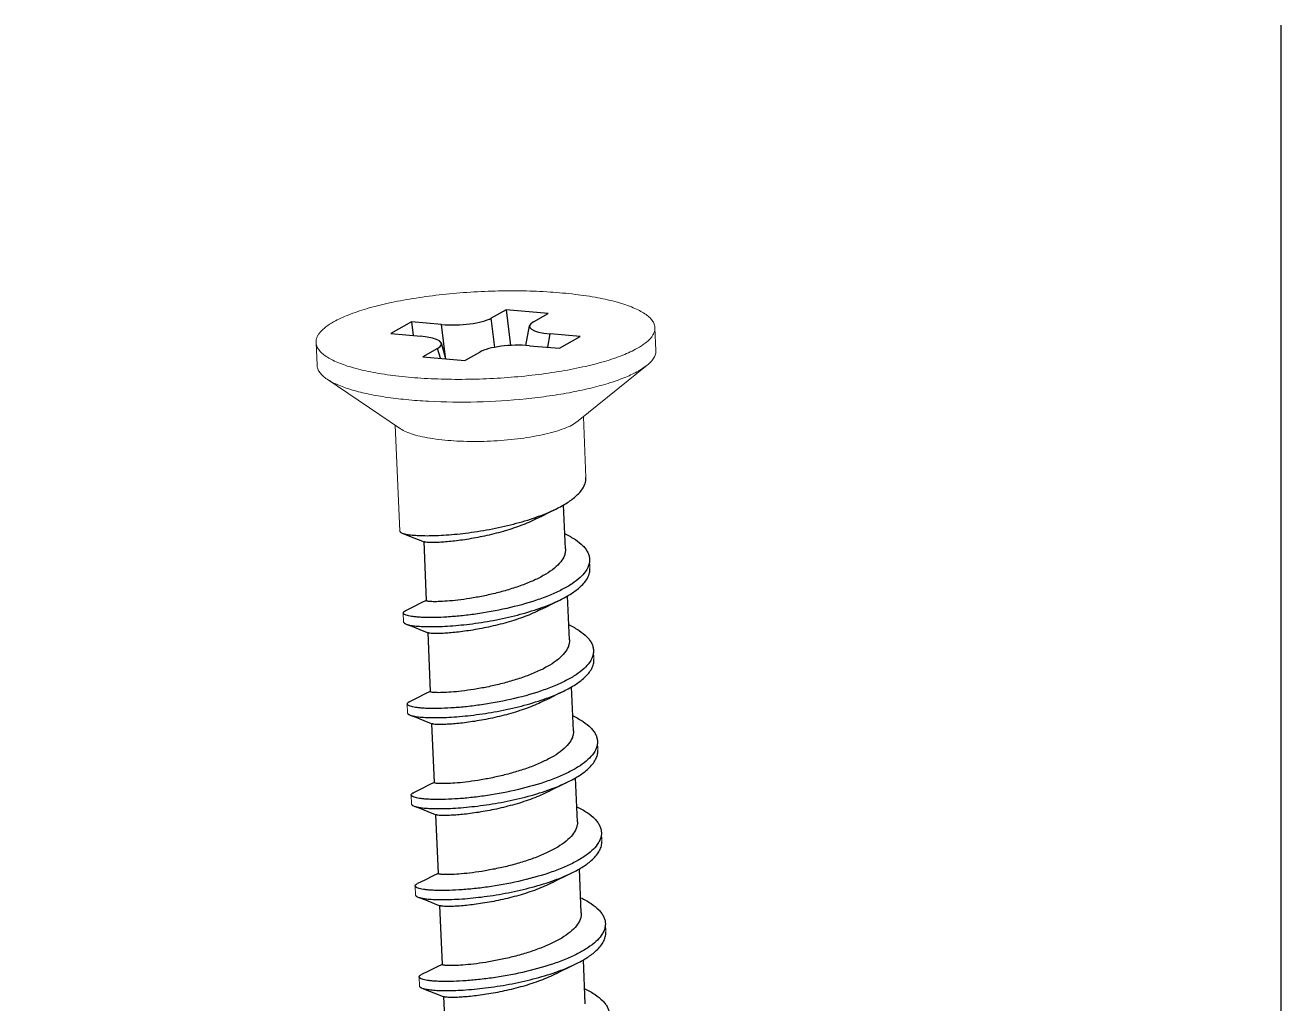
# Model space of a CAD drawing. Extents: x 0 to 1354, y 0 to 992.
# Drawn here: x 1041.9 to 1095.3, y 576.7 to 618.3 of the extents above; entities that cross this region are included whole.
import ezdxf

# ---------------------------------------------------------------- set-up
doc = ezdxf.new("R2010")
doc.units = 0
doc.header["$LTSCALE"] = 10
doc.header["$MEASUREMENT"] = 0
doc.linetypes.add('ACAD_ISO02W100', pattern=[15, 12, -3])
doc.layers.get('0').update_dxf_attribs({"linetype": 'CONTINUOUS'})
doc.layers.add('虚线', color=8, linetype='ACAD_ISO02W100', lineweight=20)

msp = doc.modelspace()

# ---------------------------------------------------------------- linework, layer by layer
at = {"color": 7, "linetype": 'Continuous'}
for p, q in [((1062.358, 606.184), (1061.727, 605.829)), ((1061.875, 604.588), (1061.727, 605.829)), ((1064.149, 606.028), (1062.358, 606.184)), ((1062.358, 606.184), (1062.538, 604.669)), ((1063.519, 605.673), (1064.149, 606.028)), ((1058.343, 605.67), (1057.457, 605.172)), ((1057.457, 605.172), (1058.733, 605.061)), ((1059.619, 605.559), (1058.343, 605.67)), ((1058.343, 605.67), (1058.412, 605.089)), ((1059.783, 604.177), (1059.619, 605.559)), ((1063.192, 604.668), (1063.356, 605.508)), ((1064.123, 604.593), (1064.233, 605.158)), ((1065.509, 605.047), (1064.233, 605.158)), ((1059.804, 604.106), (1059.608, 604.765)), ((1063.348, 604.66), (1064.623, 604.549)), ((1064.623, 604.549), (1065.509, 605.047)), ((1059.447, 604.546), (1058.817, 604.191)), ((1058.817, 604.191), (1060.608, 604.036)), ((1059.572, 604.126), (1059.447, 604.546)), ((1060.608, 604.036), (1061.239, 604.39)), ((1064.88, 596.033), (1064.799, 597.906)), ((1058.629, 596.436), (1058.88, 596.335)), ((1058.861, 596.343), (1058.97, 593.842)), ((1065.048, 592.172), (1064.967, 594.045)), ((1058.797, 592.575), (1059.048, 592.474)), ((1059.029, 592.482), (1059.138, 589.981)), ((1065.216, 588.311), (1065.134, 590.184)), ((1058.965, 588.714), (1059.216, 588.613)), ((1059.197, 588.62), (1059.305, 586.119)), ((1065.384, 584.449), (1065.302, 586.322)), ((1059.132, 584.852), (1059.383, 584.751)), ((1059.364, 584.759), (1059.473, 582.258)), ((1065.551, 580.588), (1065.47, 582.461)), ((1059.3, 580.991), (1059.551, 580.89)), ((1059.532, 580.898), (1059.641, 578.397)), ((1065.719, 576.726), (1065.638, 578.599)), ((1059.475, 577.127), (1059.719, 577.029)), ((1059.7, 577.036), (1059.809, 574.535))]:
    msp.add_line(p, q, dxfattribs=at)
msp.add_lwpolyline([(1095.253, 618.265), (1095.253, 618.265), (1095.253, 453.585), (988.62, 453.585), (988.62, 618.265)])
for points in [[(1063.654, 597.319), (1063.873, 597.43), (1064.196, 597.591), (1064.473, 597.727)], [(1057.945, 596.704), (1058.26, 596.582), (1058.629, 596.436)], [(1058.966, 593.849), (1058.754, 593.742), (1058.399, 593.564), (1058.088, 593.412)], [(1063.822, 593.458), (1064.041, 593.568), (1064.364, 593.73), (1064.641, 593.866)], [(1058.113, 592.843), (1058.428, 592.721), (1058.797, 592.575)], [(1059.134, 589.988), (1058.921, 589.88), (1058.566, 589.703), (1058.256, 589.55)], [(1063.99, 589.596), (1064.208, 589.707), (1064.531, 589.868), (1064.808, 590.004)], [(1058.281, 588.982), (1058.596, 588.859), (1058.965, 588.714)], [(1059.302, 586.127), (1059.089, 586.019), (1058.734, 585.842), (1058.424, 585.689)], [(1064.158, 585.735), (1064.376, 585.846), (1064.699, 586.007), (1064.976, 586.143)], [(1058.448, 585.12), (1058.763, 584.998), (1059.132, 584.852)], [(1059.469, 582.265), (1059.257, 582.157), (1058.902, 581.98), (1058.591, 581.828)], [(1064.325, 581.873), (1064.544, 581.984), (1064.867, 582.145), (1065.144, 582.282)], [(1058.616, 581.259), (1058.931, 581.136), (1059.3, 580.991)], [(1059.637, 578.404), (1059.425, 578.296), (1059.07, 578.119), (1058.759, 577.966)], [(1064.493, 578.012), (1064.712, 578.123), (1065.035, 578.284), (1065.312, 578.42)], [(1058.784, 577.397), (1059.111, 577.271), (1059.475, 577.127)]]:
    msp.add_lwpolyline(points, dxfattribs=at)
for centre, major_axis, ratio, start_param, end_param in [((1060.294, 605.968), (-1.604, -0.062), 0.263882, 1.126066, 2.666704), ((1064.996, 605.559), (-1.642, -0.079), 0.251334, 5.818141, 7.358779), ((1057.97, 604.66), (-1.642, -0.079), 0.251334, -3.606637, -2.065999), ((1062.672, 604.252), (-1.604, -0.062), 0.263882, -2.015527, -0.474888)]:
    msp.add_ellipse(centre, major_axis=major_axis, ratio=ratio, start_param=start_param, end_param=end_param, dxfattribs=at)
for points, knots in [([(1065.348, 598.295), (1065.413, 598.355), (1065.527, 598.474), (1065.659, 598.669), (1065.738, 598.868), (1065.752, 599.004), (1065.749, 599.069)], [0, 0, 0, 0, 0.292046, 0.550742, 0.782817, 1, 1, 1, 1]), ([(1064.473, 597.727), (1064.642, 597.81), (1064.948, 597.978), (1065.231, 598.186), (1065.348, 598.295)], [0, 0, 0, 0, 0.539523, 1, 1, 1, 1]), ([(1057.945, 596.704), (1057.994, 596.686), (1058.114, 596.656), (1058.327, 596.625), (1058.598, 596.604), (1058.922, 596.595), (1059.296, 596.599), (1059.873, 596.626), (1060.663, 596.701), (1061.656, 596.855), (1062.659, 597.074), (1063.607, 597.355), (1064.201, 597.594), (1064.473, 597.727)], [0, 0, 0, 0, 0.023277, 0.055463, 0.096237, 0.145041, 0.201137, 0.263651, 0.403928, 0.557108, 0.713673, 0.864155, 1, 1, 1, 1]), ([(1063.654, 597.319), (1063.436, 597.208), (1062.967, 597.007), (1062.225, 596.767), (1061.458, 596.576), (1060.824, 596.458), (1060.344, 596.388), (1060.02, 596.351), (1059.727, 596.325), (1059.472, 596.309), (1059.258, 596.304), (1059.088, 596.307), (1058.977, 596.315), (1058.913, 596.325), (1058.889, 596.332), (1058.88, 596.335)], [0, 0, 0, 0, 0.14915, 0.310486, 0.474512, 0.630991, 0.703238, 0.769887, 0.829853, 0.882142, 0.925907, 0.96044, 0.985213, 0.993852, 1, 1, 1, 1]), ([(1057.841, 596.791), (1057.841, 596.783), (1057.847, 596.765), (1057.869, 596.743), (1057.903, 596.722), (1057.93, 596.71), (1057.945, 596.704)], [0, 0, 0, 0, 0.169964, 0.380193, 0.653495, 1, 1, 1, 1]), ([(1064.866, 596.669), (1065.015, 596.598), (1065.283, 596.453), (1065.572, 596.227), (1065.738, 596.034), (1065.826, 595.891), (1065.882, 595.744), (1065.898, 595.643), (1065.9, 595.594)], [0, 0, 0, 0, 0.317058, 0.583748, 0.699705, 0.805925, 0.904905, 1, 1, 1, 1]), ([(1064.88, 596.033), (1064.882, 595.988), (1064.876, 595.894), (1064.823, 595.702), (1064.674, 595.461), (1064.399, 595.198), (1064.034, 594.948), (1063.591, 594.716), (1063.084, 594.506), (1062.534, 594.32), (1061.962, 594.162), (1061.388, 594.032), (1060.836, 593.932), (1060.326, 593.861), (1059.878, 593.816), (1059.552, 593.798), (1059.335, 593.794), (1059.209, 593.797), (1059.109, 593.803), (1059.044, 593.811), (1059.005, 593.82), (1058.985, 593.827), (1058.97, 593.835), (1058.97, 593.842)], [0, 0, 0, 0, 0.020473, 0.041729, 0.088966, 0.145234, 0.211407, 0.286735, 0.369457, 0.457155, 0.547003, 0.635954, 0.720899, 0.798817, 0.866906, 0.922705, 0.94535, 0.964215, 0.979139, 0.990016, 0.993932, 0.99685, 1, 1, 1, 1]), ([(1065.9, 595.594), (1065.903, 595.536), (1065.892, 595.414), (1065.852, 595.3), (1065.826, 595.244)], [0, 0, 0, 0, 0.486341, 1, 1, 1, 1]), ([(1065.782, 595.159), (1065.764, 595.13), (1065.684, 595.006), (1065.583, 594.897), (1065.499, 594.82)], [0, 0, 0, 0, 0.230662, 1, 1, 1, 1]), ([(1065.516, 594.434), (1065.58, 594.493), (1065.695, 594.613), (1065.827, 594.808), (1065.906, 595.007), (1065.92, 595.143), (1065.917, 595.208)], [0, 0, 0, 0, 0.292059, 0.550756, 0.782823, 1, 1, 1, 1]), ([(1065.826, 595.244), (1065.823, 595.237), (1065.809, 595.208), (1065.794, 595.18), (1065.782, 595.159)], [0, 0, 0, 0, 0.245568, 1, 1, 1, 1]), ([(1065.499, 594.82), (1065.394, 594.723), (1065.146, 594.535), (1064.716, 594.289), (1064.209, 594.059), (1063.432, 593.772), (1062.379, 593.489), (1061.298, 593.293), (1060.449, 593.19), (1059.866, 593.142), (1059.341, 593.12), (1058.946, 593.121), (1058.671, 593.135), (1058.498, 593.149), (1058.349, 593.168), (1058.226, 593.19), (1058.127, 593.217), (1058.048, 593.247), (1057.993, 593.287), (1057.992, 593.316)], [0, 0, 0, 0, 0.054603, 0.117789, 0.188745, 0.266169, 0.433326, 0.603347, 0.684033, 0.759, 0.8263, 0.884192, 0.909143, 0.931212, 0.95028, 0.966252, 0.979077, 0.988796, 1, 1, 1, 1]), ([(1064.641, 593.866), (1064.81, 593.949), (1065.116, 594.116), (1065.398, 594.325), (1065.516, 594.434)], [0, 0, 0, 0, 0.539506, 1, 1, 1, 1]), ([(1057.992, 593.316), (1057.991, 593.324), (1057.996, 593.342), (1058.016, 593.367), (1058.048, 593.39), (1058.073, 593.404), (1058.088, 593.412)], [0, 0, 0, 0, 0.169924, 0.38022, 0.653573, 1, 1, 1, 1]), ([(1058.113, 592.843), (1058.161, 592.824), (1058.282, 592.794), (1058.494, 592.763), (1058.765, 592.743), (1059.09, 592.733), (1059.464, 592.738), (1060.04, 592.765), (1060.831, 592.84), (1061.824, 592.993), (1062.827, 593.213), (1063.775, 593.494), (1064.369, 593.733), (1064.641, 593.866)], [0, 0, 0, 0, 0.023277, 0.055465, 0.096241, 0.145049, 0.201152, 0.263673, 0.403951, 0.557126, 0.713689, 0.864169, 1, 1, 1, 1]), ([(1063.822, 593.458), (1063.604, 593.346), (1063.134, 593.146), (1062.393, 592.905), (1061.625, 592.715), (1060.991, 592.596), (1060.512, 592.527), (1060.188, 592.489), (1059.895, 592.463), (1059.64, 592.448), (1059.425, 592.442), (1059.256, 592.445), (1059.145, 592.453), (1059.081, 592.464), (1059.057, 592.47), (1059.048, 592.474)], [0, 0, 0, 0, 0.149151, 0.310489, 0.474515, 0.630995, 0.703239, 0.769892, 0.829854, 0.882146, 0.925911, 0.960441, 0.98522, 0.993856, 1, 1, 1, 1]), ([(1058.008, 592.93), (1058.009, 592.922), (1058.015, 592.904), (1058.037, 592.882), (1058.071, 592.861), (1058.098, 592.849), (1058.113, 592.843)], [0, 0, 0, 0, 0.17, 0.380314, 0.6536, 1, 1, 1, 1]), ([(1065.035, 592.807), (1065.184, 592.736), (1065.451, 592.591), (1065.74, 592.366), (1065.906, 592.172), (1065.994, 592.029), (1066.05, 591.883), (1066.066, 591.782), (1066.068, 591.733)], [0, 0, 0, 0, 0.317038, 0.583721, 0.699682, 0.80591, 0.9049, 1, 1, 1, 1]), ([(1065.048, 592.172), (1065.05, 592.126), (1065.044, 592.033), (1064.99, 591.84), (1064.841, 591.6), (1064.567, 591.336), (1064.202, 591.087), (1063.758, 590.855), (1063.252, 590.644), (1062.702, 590.459), (1062.129, 590.3), (1061.556, 590.171), (1061.003, 590.071), (1060.493, 589.999), (1060.046, 589.955), (1059.719, 589.936), (1059.503, 589.933), (1059.377, 589.935), (1059.277, 589.942), (1059.212, 589.95), (1059.173, 589.959), (1059.153, 589.965), (1059.138, 589.974), (1059.138, 589.981)], [0, 0, 0, 0, 0.020473, 0.041728, 0.088965, 0.145235, 0.211408, 0.286737, 0.369458, 0.457154, 0.547003, 0.635954, 0.720899, 0.798816, 0.866903, 0.922702, 0.94535, 0.964213, 0.979137, 0.990016, 0.993929, 0.996846, 1, 1, 1, 1]), ([(1065.95, 591.299), (1065.933, 591.27), (1065.852, 591.145), (1065.751, 591.036), (1065.667, 590.959)], [0, 0, 0, 0, 0.230586, 1, 1, 1, 1]), ([(1065.684, 590.572), (1065.748, 590.632), (1065.863, 590.751), (1065.995, 590.947), (1066.074, 591.146), (1066.088, 591.282), (1066.085, 591.347)], [0, 0, 0, 0, 0.292042, 0.550742, 0.782816, 1, 1, 1, 1]), ([(1065.994, 591.382), (1065.991, 591.375), (1065.977, 591.347), (1065.962, 591.319), (1065.95, 591.299)], [0, 0, 0, 0, 0.245662, 1, 1, 1, 1]), ([(1066.068, 591.733), (1066.071, 591.674), (1066.06, 591.553), (1066.02, 591.438), (1065.994, 591.382)], [0, 0, 0, 0, 0.486306, 1, 1, 1, 1]), ([(1065.667, 590.959), (1065.562, 590.861), (1065.314, 590.674), (1064.884, 590.427), (1064.377, 590.198), (1063.6, 589.911), (1062.547, 589.627), (1061.467, 589.432), (1060.618, 589.329), (1060.034, 589.281), (1059.509, 589.259), (1059.115, 589.26), (1058.839, 589.273), (1058.667, 589.288), (1058.518, 589.306), (1058.394, 589.329), (1058.295, 589.355), (1058.216, 589.385), (1058.161, 589.425), (1058.159, 589.455)], [0, 0, 0, 0, 0.054597, 0.117772, 0.188714, 0.266123, 0.433263, 0.60327, 0.683951, 0.758921, 0.826234, 0.884139, 0.909096, 0.931172, 0.950247, 0.966225, 0.979058, 0.988785, 1, 1, 1, 1]), ([(1064.808, 590.004), (1064.977, 590.087), (1065.284, 590.255), (1065.566, 590.463), (1065.684, 590.572)], [0, 0, 0, 0, 0.539515, 1, 1, 1, 1]), ([(1058.281, 588.982), (1058.329, 588.963), (1058.45, 588.933), (1058.662, 588.902), (1058.933, 588.881), (1059.258, 588.872), (1059.631, 588.877), (1060.208, 588.903), (1060.999, 588.979), (1061.991, 589.132), (1062.995, 589.351), (1063.942, 589.633), (1064.536, 589.871), (1064.808, 590.004)], [0, 0, 0, 0, 0.023278, 0.055464, 0.096237, 0.145042, 0.201141, 0.263661, 0.403941, 0.557114, 0.713671, 0.864156, 1, 1, 1, 1]), ([(1058.159, 589.455), (1058.159, 589.463), (1058.164, 589.481), (1058.184, 589.505), (1058.215, 589.529), (1058.241, 589.543), (1058.256, 589.55)], [0, 0, 0, 0, 0.1699, 0.380141, 0.653487, 1, 1, 1, 1]), ([(1063.99, 589.596), (1063.772, 589.485), (1063.302, 589.284), (1062.561, 589.044), (1061.793, 588.853), (1061.159, 588.735), (1060.679, 588.666), (1060.355, 588.628), (1060.063, 588.602), (1059.807, 588.587), (1059.593, 588.581), (1059.424, 588.584), (1059.313, 588.592), (1059.249, 588.603), (1059.225, 588.609), (1059.216, 588.613)], [0, 0, 0, 0, 0.14915, 0.310487, 0.474513, 0.630991, 0.703239, 0.769888, 0.829852, 0.882144, 0.925906, 0.960441, 0.985213, 0.993853, 1, 1, 1, 1]), ([(1058.176, 589.068), (1058.177, 589.06), (1058.183, 589.043), (1058.205, 589.02), (1058.238, 588.999), (1058.265, 588.988), (1058.281, 588.982)], [0, 0, 0, 0, 0.169993, 0.380284, 0.653562, 1, 1, 1, 1]), ([(1065.204, 588.945), (1065.353, 588.874), (1065.62, 588.729), (1065.908, 588.504), (1066.074, 588.31), (1066.162, 588.168), (1066.218, 588.021), (1066.234, 587.921), (1066.236, 587.872)], [0, 0, 0, 0, 0.316985, 0.583639, 0.699604, 0.805849, 0.904866, 1, 1, 1, 1]), ([(1065.216, 588.311), (1065.218, 588.265), (1065.212, 588.171), (1065.158, 587.979), (1065.009, 587.738), (1064.735, 587.475), (1064.37, 587.225), (1063.926, 586.993), (1063.42, 586.783), (1062.87, 586.597), (1062.297, 586.439), (1061.724, 586.309), (1061.171, 586.209), (1060.661, 586.138), (1060.213, 586.094), (1059.887, 586.075), (1059.67, 586.072), (1059.545, 586.074), (1059.445, 586.08), (1059.38, 586.088), (1059.34, 586.097), (1059.321, 586.104), (1059.306, 586.112), (1059.305, 586.119)], [0, 0, 0, 0, 0.020473, 0.041729, 0.088966, 0.145235, 0.211407, 0.286735, 0.369456, 0.457155, 0.547003, 0.635954, 0.720899, 0.798817, 0.866906, 0.922706, 0.945349, 0.964216, 0.979139, 0.990017, 0.993933, 0.996849, 1, 1, 1, 1]), ([(1066.236, 587.872), (1066.238, 587.813), (1066.227, 587.691), (1066.187, 587.576), (1066.161, 587.519)], [0, 0, 0, 0, 0.4862, 1, 1, 1, 1]), ([(1065.835, 587.097), (1065.73, 587), (1065.482, 586.813), (1065.051, 586.566), (1064.545, 586.336), (1063.767, 586.05), (1062.715, 585.766), (1061.634, 585.571), (1060.785, 585.468), (1060.202, 585.419), (1059.677, 585.397), (1059.282, 585.398), (1059.007, 585.412), (1058.834, 585.426), (1058.685, 585.445), (1058.562, 585.467), (1058.463, 585.494), (1058.384, 585.524), (1058.329, 585.564), (1058.327, 585.593)], [0, 0, 0, 0, 0.054599, 0.117778, 0.188727, 0.266146, 0.433293, 0.603296, 0.683979, 0.758951, 0.826259, 0.884158, 0.909111, 0.931184, 0.950256, 0.966232, 0.979063, 0.988788, 1, 1, 1, 1]), ([(1066.12, 587.441), (1066.103, 587.412), (1066.022, 587.286), (1065.919, 587.175), (1065.835, 587.097)], [0, 0, 0, 0, 0.230395, 1, 1, 1, 1]), ([(1065.852, 586.711), (1065.916, 586.77), (1066.031, 586.89), (1066.163, 587.085), (1066.241, 587.284), (1066.255, 587.42), (1066.253, 587.485)], [0, 0, 0, 0, 0.292056, 0.550748, 0.782819, 1, 1, 1, 1]), ([(1066.161, 587.519), (1066.158, 587.513), (1066.145, 587.486), (1066.131, 587.461), (1066.12, 587.441)], [0, 0, 0, 0, 0.24594, 1, 1, 1, 1]), ([(1064.976, 586.143), (1065.145, 586.226), (1065.452, 586.394), (1065.734, 586.602), (1065.852, 586.711)], [0, 0, 0, 0, 0.53952, 1, 1, 1, 1]), ([(1058.448, 585.12), (1058.497, 585.102), (1058.618, 585.072), (1058.83, 585.041), (1059.101, 585.02), (1059.426, 585.011), (1059.799, 585.015), (1060.376, 585.042), (1061.167, 585.117), (1062.159, 585.27), (1063.162, 585.49), (1064.11, 585.771), (1064.704, 586.01), (1064.976, 586.143)], [0, 0, 0, 0, 0.023276, 0.055463, 0.096238, 0.145042, 0.20114, 0.263655, 0.403932, 0.557113, 0.713679, 0.864159, 1, 1, 1, 1]), ([(1058.327, 585.593), (1058.327, 585.601), (1058.332, 585.62), (1058.352, 585.644), (1058.383, 585.668), (1058.409, 585.682), (1058.424, 585.689)], [0, 0, 0, 0, 0.169908, 0.380176, 0.653526, 1, 1, 1, 1]), ([(1064.157, 585.735), (1063.94, 585.623), (1063.47, 585.423), (1062.729, 585.182), (1061.961, 584.992), (1061.327, 584.873), (1060.847, 584.804), (1060.523, 584.766), (1060.231, 584.74), (1059.975, 584.725), (1059.761, 584.72), (1059.592, 584.722), (1059.48, 584.73), (1059.416, 584.741), (1059.393, 584.748), (1059.383, 584.751)], [0, 0, 0, 0, 0.149151, 0.310488, 0.474514, 0.630995, 0.703239, 0.769891, 0.829854, 0.882145, 0.925912, 0.96044, 0.98522, 0.993855, 1, 1, 1, 1]), ([(1058.344, 585.207), (1058.344, 585.199), (1058.351, 585.181), (1058.373, 585.159), (1058.406, 585.138), (1058.433, 585.126), (1058.448, 585.12)], [0, 0, 0, 0, 0.169972, 0.380233, 0.653539, 1, 1, 1, 1]), ([(1065.367, 585.086), (1065.516, 585.015), (1065.784, 584.87), (1066.074, 584.644), (1066.241, 584.45), (1066.329, 584.307), (1066.386, 584.16), (1066.401, 584.059), (1066.404, 584.01)], [0, 0, 0, 0, 0.317235, 0.583924, 0.699852, 0.806036, 0.904967, 1, 1, 1, 1]), ([(1065.383, 584.449), (1065.385, 584.404), (1065.379, 584.31), (1065.326, 584.118), (1065.177, 583.877), (1064.903, 583.613), (1064.538, 583.364), (1064.094, 583.132), (1063.588, 582.921), (1063.038, 582.736), (1062.465, 582.577), (1061.891, 582.448), (1061.339, 582.348), (1060.829, 582.277), (1060.381, 582.232), (1060.055, 582.213), (1059.838, 582.21), (1059.712, 582.213), (1059.613, 582.219), (1059.547, 582.227), (1059.508, 582.236), (1059.488, 582.242), (1059.473, 582.251), (1059.473, 582.258)], [0, 0, 0, 0, 0.020473, 0.041728, 0.088964, 0.145234, 0.211408, 0.286737, 0.369458, 0.457154, 0.547002, 0.635954, 0.720899, 0.798817, 0.866904, 0.922702, 0.945351, 0.964213, 0.979139, 0.990016, 0.993929, 0.996847, 1, 1, 1, 1]), ([(1066.404, 584.01), (1066.406, 583.952), (1066.395, 583.831), (1066.356, 583.717), (1066.33, 583.661)], [0, 0, 0, 0, 0.486428, 1, 1, 1, 1]), ([(1066.282, 583.57), (1066.265, 583.541), (1066.185, 583.42), (1066.085, 583.312), (1066.003, 583.236)], [0, 0, 0, 0, 0.230881, 1, 1, 1, 1]), ([(1066.02, 582.85), (1066.084, 582.909), (1066.198, 583.029), (1066.331, 583.224), (1066.409, 583.423), (1066.423, 583.559), (1066.42, 583.624)], [0, 0, 0, 0, 0.292057, 0.550754, 0.782821, 1, 1, 1, 1]), ([(1066.33, 583.661), (1066.326, 583.653), (1066.312, 583.623), (1066.295, 583.593), (1066.282, 583.57)], [0, 0, 0, 0, 0.245278, 1, 1, 1, 1]), ([(1066.003, 583.236), (1065.897, 583.139), (1065.65, 582.951), (1065.219, 582.704), (1064.713, 582.475), (1063.935, 582.188), (1062.882, 581.904), (1061.802, 581.709), (1060.953, 581.606), (1060.369, 581.558), (1059.844, 581.536), (1059.45, 581.537), (1059.175, 581.55), (1059.002, 581.565), (1058.853, 581.584), (1058.73, 581.606), (1058.63, 581.633), (1058.551, 581.663), (1058.496, 581.702), (1058.495, 581.732)], [0, 0, 0, 0, 0.0546, 0.117783, 0.188734, 0.266152, 0.4333, 0.603318, 0.684003, 0.75897, 0.826273, 0.884169, 0.909122, 0.931195, 0.950265, 0.96624, 0.979069, 0.988791, 1, 1, 1, 1]), ([(1065.144, 582.282), (1065.313, 582.364), (1065.619, 582.532), (1065.902, 582.741), (1066.02, 582.85)], [0, 0, 0, 0, 0.539501, 1, 1, 1, 1]), ([(1058.616, 581.259), (1058.665, 581.24), (1058.785, 581.21), (1058.998, 581.179), (1059.269, 581.158), (1059.594, 581.149), (1059.967, 581.154), (1060.544, 581.181), (1061.335, 581.256), (1062.327, 581.409), (1063.33, 581.629), (1064.278, 581.91), (1064.872, 582.149), (1065.144, 582.282)], [0, 0, 0, 0, 0.023278, 0.055466, 0.096242, 0.145051, 0.201154, 0.263676, 0.403954, 0.557125, 0.713687, 0.864167, 1, 1, 1, 1]), ([(1058.495, 581.732), (1058.495, 581.74), (1058.499, 581.758), (1058.519, 581.782), (1058.551, 581.806), (1058.577, 581.82), (1058.591, 581.828)], [0, 0, 0, 0, 0.169912, 0.380179, 0.65353, 1, 1, 1, 1]), ([(1064.325, 581.873), (1064.107, 581.762), (1063.638, 581.561), (1062.896, 581.321), (1062.129, 581.13), (1061.495, 581.012), (1061.015, 580.943), (1060.691, 580.905), (1060.398, 580.879), (1060.143, 580.864), (1059.929, 580.858), (1059.76, 580.861), (1059.648, 580.869), (1059.584, 580.88), (1059.561, 580.886), (1059.551, 580.89)], [0, 0, 0, 0, 0.14915, 0.310488, 0.474513, 0.630992, 0.703239, 0.769889, 0.829852, 0.882145, 0.925907, 0.960443, 0.985214, 0.993855, 1, 1, 1, 1]), ([(1058.512, 581.346), (1058.512, 581.338), (1058.519, 581.32), (1058.541, 581.297), (1058.574, 581.277), (1058.601, 581.265), (1058.616, 581.259)], [0, 0, 0, 0, 0.170001, 0.380309, 0.653587, 1, 1, 1, 1]), ([(1065.539, 581.223), (1065.688, 581.152), (1065.955, 581.007), (1066.243, 580.781), (1066.409, 580.588), (1066.497, 580.445), (1066.553, 580.299), (1066.569, 580.198), (1066.571, 580.149)], [0, 0, 0, 0, 0.317021, 0.583696, 0.699658, 0.805891, 0.904889, 1, 1, 1, 1]), ([(1065.551, 580.588), (1065.553, 580.542), (1065.547, 580.449), (1065.494, 580.256), (1065.345, 580.015), (1065.07, 579.752), (1064.705, 579.502), (1064.262, 579.271), (1063.755, 579.06), (1063.205, 578.874), (1062.633, 578.716), (1062.059, 578.587), (1061.507, 578.487), (1060.997, 578.415), (1060.549, 578.371), (1060.223, 578.352), (1060.006, 578.349), (1059.88, 578.351), (1059.781, 578.357), (1059.715, 578.365), (1059.676, 578.374), (1059.656, 578.381), (1059.641, 578.39), (1059.641, 578.397)], [0, 0, 0, 0, 0.020473, 0.041729, 0.088966, 0.145235, 0.211407, 0.286735, 0.369456, 0.457154, 0.547003, 0.635954, 0.720899, 0.798816, 0.866905, 0.922705, 0.945349, 0.964216, 0.979138, 0.990017, 0.993933, 0.996848, 1, 1, 1, 1]), ([(1066.571, 580.149), (1066.574, 580.09), (1066.563, 579.969), (1066.523, 579.854), (1066.497, 579.798)], [0, 0, 0, 0, 0.486291, 1, 1, 1, 1]), ([(1066.454, 579.715), (1066.437, 579.686), (1066.356, 579.562), (1066.254, 579.452), (1066.171, 579.374)], [0, 0, 0, 0, 0.230554, 1, 1, 1, 1]), ([(1066.187, 578.988), (1066.252, 579.048), (1066.366, 579.167), (1066.498, 579.362), (1066.577, 579.562), (1066.591, 579.698), (1066.588, 579.763)], [0, 0, 0, 0, 0.292042, 0.550741, 0.782816, 1, 1, 1, 1]), ([(1066.497, 579.798), (1066.494, 579.791), (1066.48, 579.763), (1066.466, 579.736), (1066.454, 579.715)], [0, 0, 0, 0, 0.245708, 1, 1, 1, 1]), ([(1066.171, 579.374), (1066.065, 579.277), (1065.817, 579.09), (1065.387, 578.843), (1064.881, 578.613), (1064.103, 578.327), (1063.05, 578.043), (1061.97, 577.848), (1061.121, 577.745), (1060.538, 577.697), (1060.012, 577.674), (1059.618, 577.676), (1059.343, 577.689), (1059.17, 577.703), (1059.021, 577.722), (1058.898, 577.744), (1058.798, 577.771), (1058.719, 577.801), (1058.664, 577.841), (1058.663, 577.87)], [0, 0, 0, 0, 0.054598, 0.117772, 0.188715, 0.266126, 0.433268, 0.603274, 0.683954, 0.758926, 0.826238, 0.884143, 0.9091, 0.931175, 0.95025, 0.966227, 0.97906, 0.988786, 1, 1, 1, 1]), ([(1065.312, 578.42), (1065.481, 578.503), (1065.787, 578.671), (1066.069, 578.879), (1066.187, 578.988)], [0, 0, 0, 0, 0.539521, 1, 1, 1, 1]), ([(1058.663, 577.87), (1058.662, 577.878), (1058.667, 577.897), (1058.687, 577.921), (1058.719, 577.945), (1058.745, 577.959), (1058.759, 577.966)], [0, 0, 0, 0, 0.169903, 0.380158, 0.653505, 1, 1, 1, 1]), ([(1058.784, 577.397), (1058.832, 577.379), (1058.953, 577.349), (1059.165, 577.318), (1059.436, 577.297), (1059.761, 577.288), (1060.135, 577.292), (1060.711, 577.319), (1061.502, 577.395), (1062.494, 577.548), (1063.498, 577.767), (1064.446, 578.048), (1065.04, 578.287), (1065.312, 578.42)], [0, 0, 0, 0, 0.023275, 0.055459, 0.09623, 0.145031, 0.201129, 0.263647, 0.403928, 0.557104, 0.713663, 0.864151, 1, 1, 1, 1]), ([(1064.493, 578.012), (1064.275, 577.901), (1063.805, 577.7), (1063.064, 577.46), (1062.296, 577.269), (1061.663, 577.151), (1061.183, 577.082), (1060.859, 577.044), (1060.566, 577.018), (1060.311, 577.002), (1060.096, 576.997), (1059.927, 577), (1059.816, 577.008), (1059.752, 577.018), (1059.728, 577.025), (1059.719, 577.029)], [0, 0, 0, 0, 0.149149, 0.310485, 0.47451, 0.630989, 0.703233, 0.769885, 0.829849, 0.882139, 0.925908, 0.960437, 0.985217, 0.993852, 1, 1, 1, 1]), ([(1058.68, 577.484), (1058.68, 577.476), (1058.686, 577.459), (1058.708, 577.436), (1058.742, 577.415), (1058.769, 577.403), (1058.784, 577.397)], [0, 0, 0, 0, 0.170001, 0.380272, 0.653548, 1, 1, 1, 1]), ([(1065.707, 577.361), (1065.856, 577.29), (1066.123, 577.145), (1066.411, 576.92), (1066.577, 576.726), (1066.665, 576.584), (1066.721, 576.437), (1066.737, 576.337), (1066.739, 576.287)], [0, 0, 0, 0, 0.31699, 0.583646, 0.699612, 0.805857, 0.90487, 1, 1, 1, 1])]:
    msp.add_open_spline(points, degree=3, knots=knots, dxfattribs=at)
at = {"layer": '虚线', "color": 7, "linetype": 'Continuous'}
for p, q in [((1068.718, 604.457), (1068.676, 605.422)), ((1054.332, 603.832), (1054.29, 604.797)), ((1065.423, 601.464), (1068.345, 603.831)), ((1068.345, 603.831), (1067.974, 603.584)), ((1057.874, 601.136), (1054.757, 603.241)), ((1065.423, 601.464), (1065.217, 601.326)), ((1065.749, 599.069), (1065.638, 601.638)), ((1057.841, 596.791), (1057.645, 601.29)), ((1065.917, 595.208), (1065.9, 595.594)), ((1058.008, 592.93), (1057.992, 593.316)), ((1066.085, 591.346), (1066.068, 591.733)), ((1058.176, 589.069), (1058.159, 589.455)), ((1066.253, 587.485), (1066.236, 587.871)), ((1058.344, 585.207), (1058.327, 585.593)), ((1066.42, 583.624), (1066.404, 584.01)), ((1058.512, 581.346), (1058.495, 581.732)), ((1066.588, 579.762), (1066.571, 580.148)), ((1058.68, 577.484), (1058.663, 577.871))]:
    msp.add_line(p, q, dxfattribs=at)
for points, knots in [([(1055.034, 605.671), (1055.232, 605.782), (1055.693, 605.99), (1056.472, 606.25), (1057.388, 606.48), (1058.417, 606.674), (1059.531, 606.826), (1060.699, 606.932), (1061.888, 606.988), (1063.066, 606.993), (1064.2, 606.948), (1065.259, 606.853), (1066.214, 606.711), (1066.93, 606.552), (1067.428, 606.4), (1067.744, 606.282), (1068.017, 606.156), (1068.246, 606.023), (1068.428, 605.883), (1068.564, 605.737), (1068.651, 605.583), (1068.674, 605.474), (1068.676, 605.422)], [0, 0, 0, 0, 0.047874, 0.10568, 0.172282, 0.24616, 0.325486, 0.408241, 0.492287, 0.575442, 0.655555, 0.730577, 0.798645, 0.858163, 0.884327, 0.907947, 0.928965, 0.947398, 0.963348, 0.977069, 0.989034, 1, 1, 1, 1]), ([(1055.034, 605.671), (1054.92, 605.606), (1054.718, 605.479), (1054.504, 605.289), (1054.387, 605.133), (1054.328, 605.021), (1054.294, 604.909), (1054.288, 604.834), (1054.29, 604.797)], [0, 0, 0, 0, 0.327021, 0.59517, 0.709531, 0.813088, 0.908677, 1, 1, 1, 1]), ([(1068.676, 605.422), (1068.678, 605.386), (1068.672, 605.31), (1068.638, 605.198), (1068.579, 605.087), (1068.462, 604.931), (1068.248, 604.741), (1068.046, 604.613), (1067.932, 604.549)], [0, 0, 0, 0, 0.091323, 0.186912, 0.290469, 0.40483, 0.672979, 1, 1, 1, 1]), ([(1054.29, 604.797), (1054.292, 604.745), (1054.315, 604.636), (1054.402, 604.483), (1054.538, 604.336), (1054.72, 604.196), (1054.949, 604.063), (1055.222, 603.938), (1055.538, 603.82), (1056.036, 603.668), (1056.752, 603.509), (1057.707, 603.367), (1058.766, 603.272), (1059.9, 603.226), (1061.078, 603.232), (1062.267, 603.288), (1063.435, 603.394), (1064.549, 603.546), (1065.578, 603.74), (1066.494, 603.97), (1067.273, 604.229), (1067.734, 604.437), (1067.932, 604.549)], [0, 0, 0, 0, 0.010966, 0.022931, 0.036652, 0.052602, 0.071035, 0.092053, 0.115673, 0.141837, 0.201355, 0.269423, 0.344445, 0.424558, 0.507713, 0.591759, 0.674514, 0.75384, 0.827718, 0.89432, 0.952126, 1, 1, 1, 1]), ([(1068.718, 604.457), (1068.72, 604.405), (1068.706, 604.294), (1068.633, 604.133), (1068.51, 603.975), (1068.405, 603.879), (1068.345, 603.831)], [0, 0, 0, 0, 0.208281, 0.435594, 0.696454, 1, 1, 1, 1]), ([(1054.332, 603.832), (1054.334, 603.78), (1054.358, 603.67), (1054.445, 603.516), (1054.581, 603.37), (1054.694, 603.283), (1054.757, 603.241)], [0, 0, 0, 0, 0.20833, 0.435712, 0.69662, 1, 1, 1, 1]), ([(1054.757, 603.241), (1054.891, 603.15), (1055.215, 602.984), (1055.778, 602.784), (1056.462, 602.611), (1057.252, 602.47), (1058.132, 602.363), (1059.43, 602.267), (1061.132, 602.25), (1062.847, 602.358), (1064.188, 602.521), (1065.126, 602.676), (1065.987, 602.861), (1066.754, 603.073), (1067.412, 603.305), (1067.803, 603.487), (1067.974, 603.584)], [0, 0, 0, 0, 0.035849, 0.080087, 0.132385, 0.192, 0.25791, 0.328892, 0.480478, 0.63491, 0.709376, 0.780034, 0.845524, 0.904633, 0.956377, 1, 1, 1, 1]), ([(1057.874, 601.136), (1057.949, 601.085), (1058.128, 600.993), (1058.441, 600.882), (1058.821, 600.786), (1059.435, 600.676), (1060.305, 600.597), (1061.416, 600.585), (1062.545, 600.656), (1063.452, 600.783), (1064.113, 600.925), (1064.539, 601.042), (1064.904, 601.172), (1065.122, 601.273), (1065.217, 601.326)], [0, 0, 0, 0, 0.03585, 0.080089, 0.132394, 0.192012, 0.328875, 0.480473, 0.634915, 0.780017, 0.845512, 0.904624, 0.95638, 1, 1, 1, 1])]:
    msp.add_open_spline(points, degree=3, knots=knots, dxfattribs=at)

doc.saveas('drawing.dxf')
